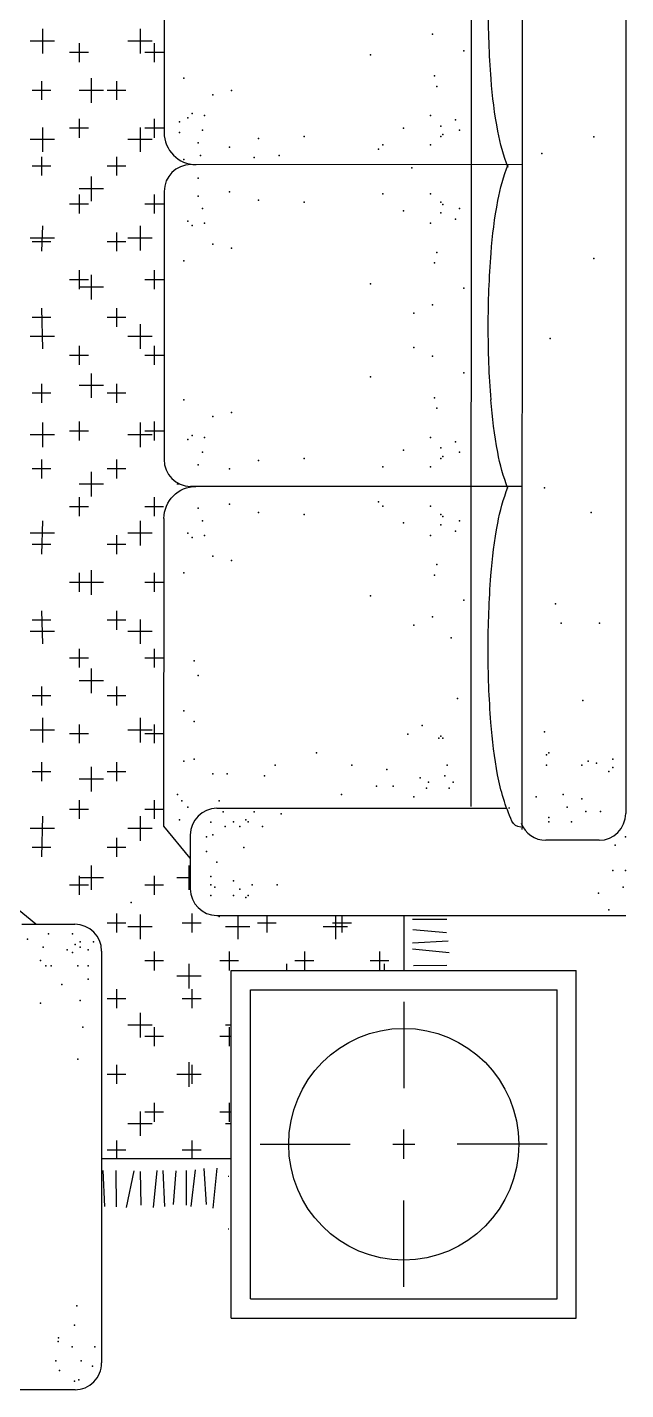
# Model space of a CAD drawing. Header units: inches. Extents: x -0.4 to 42.1, y 14 to 38.8.
# Drawn here: x 36.273 to 37.292, y 28.859 to 31.178 of the extents above; entities that cross this region are included whole.
import ezdxf

# ---------------------------------------------------------------- set-up
doc = ezdxf.new("R2010")
doc.units = ezdxf.units.IN
doc.header["$MEASUREMENT"] = 0
doc.layers.add('02', color=2, linetype='Continuous')

msp = doc.modelspace()

# ---------------------------------------------------------------- linework, layer by layer
at = {"layer": '02'}
for p, q in [((37.1157, 31.5218), (37.1151, 29.8126)), ((36.5064, 31.5074), (36.5062, 30.9989)), ((37.0289, 31.4872), (37.0282, 29.8517)), ((37.2918, 31.5006), (37.2918, 29.8399)), ((36.2989, 31.1748), (36.2989, 31.133)), ((36.4651, 31.1748), (36.4651, 31.133)), ((36.3197, 31.1539), (36.2781, 31.1539)), ((36.3613, 31.1507), (36.3613, 31.1185)), ((36.4859, 31.1539), (36.4444, 31.1539)), ((36.4891, 31.1507), (36.4891, 31.1185)), ((36.3772, 31.1346), (36.3453, 31.1346)), ((36.5051, 31.1346), (36.4731, 31.1346)), ((36.3133, 31.0702), (36.2813, 31.0702)), ((36.2973, 31.0863), (36.2973, 31.0541)), ((36.4028, 31.0702), (36.3613, 31.0702)), ((36.382, 31.0911), (36.382, 31.0493)), ((36.4412, 31.0702), (36.4092, 31.0702)), ((36.4252, 31.0863), (36.4252, 31.0541)), ((36.2989, 31.0074), (36.2989, 30.9655)), ((36.3772, 31.0058), (36.3453, 31.0058)), ((36.3613, 31.0219), (36.3613, 30.9897)), ((36.4651, 31.0074), (36.4651, 30.9655)), ((36.5051, 31.0058), (36.4731, 31.0058)), ((36.4891, 31.0219), (36.4891, 30.9897)), ((36.3197, 30.9865), (36.2781, 30.9865)), ((36.4859, 30.9865), (36.4444, 30.9865)), ((36.2973, 30.9575), (36.2973, 30.9253)), ((36.4252, 30.9575), (36.4252, 30.9253)), ((36.3133, 30.9414), (36.2813, 30.9414)), ((36.4412, 30.9414), (36.4092, 30.9414)), ((37.1155, 30.9438), (36.5515, 30.9441)), ((36.5531, 30.9446), (36.5531, 30.9441)), ((36.382, 30.9237), (36.382, 30.8818)), ((36.4028, 30.9027), (36.3613, 30.9027)), ((36.3613, 30.8931), (36.3613, 30.8609)), ((36.4891, 30.8931), (36.4891, 30.8609)), ((36.5062, 30.8985), (36.506, 30.4421)), ((36.3772, 30.877), (36.3453, 30.877)), ((36.5051, 30.877), (36.4731, 30.877)), ((36.2989, 30.84), (36.2973, 30.7965)), ((36.4651, 30.84), (36.4651, 30.7981)), ((36.3197, 30.819), (36.2781, 30.819)), ((36.4252, 30.8287), (36.4252, 30.7965)), ((36.4859, 30.819), (36.4444, 30.819)), ((36.3133, 30.8126), (36.2813, 30.8126)), ((36.4412, 30.8126), (36.4092, 30.8126)), ((36.3772, 30.7482), (36.3453, 30.7482)), ((36.3613, 30.7643), (36.3613, 30.7321)), ((36.382, 30.7562), (36.382, 30.7144)), ((36.5051, 30.7482), (36.4731, 30.7482)), ((36.4891, 30.7643), (36.4891, 30.7321)), ((36.4028, 30.7353), (36.3613, 30.7353)), ((36.2973, 30.6999), (36.2989, 30.6307)), ((36.4252, 30.6999), (36.4252, 30.6677)), ((36.3133, 30.6838), (36.2813, 30.6838)), ((36.4412, 30.6838), (36.4092, 30.6838)), ((36.3197, 30.6516), (36.2781, 30.6516)), ((36.4859, 30.6516), (36.4444, 30.6516)), ((36.4651, 30.6725), (36.4651, 30.6307)), ((36.3613, 30.6355), (36.3613, 30.6033)), ((36.4891, 30.6355), (36.4891, 30.6033)), ((36.3772, 30.6194), (36.3453, 30.6194)), ((36.5051, 30.6194), (36.4731, 30.6194)), ((36.382, 30.5888), (36.382, 30.5469)), ((36.2973, 30.5711), (36.2973, 30.5389)), ((36.4028, 30.5679), (36.3613, 30.5679)), ((36.4252, 30.5711), (36.4252, 30.5389)), ((36.3133, 30.555), (36.2813, 30.555)), ((36.4412, 30.555), (36.4092, 30.555)), ((36.2989, 30.5051), (36.2989, 30.4632)), ((36.3772, 30.4906), (36.3453, 30.4906)), ((36.3613, 30.5067), (36.3613, 30.4745)), ((36.4651, 30.5051), (36.4651, 30.4632)), ((36.5051, 30.4906), (36.4731, 30.4906)), ((36.4891, 30.5067), (36.4891, 30.4745)), ((36.3197, 30.4841), (36.2781, 30.4841)), ((36.4859, 30.4841), (36.4444, 30.4841)), ((36.3133, 30.4262), (36.2813, 30.4262)), ((36.2973, 30.4423), (36.2973, 30.4101)), ((36.382, 30.4213), (36.382, 30.3795)), ((36.4412, 30.4262), (36.4092, 30.4262)), ((36.4252, 30.4423), (36.4252, 30.4101)), ((36.4028, 30.4004), (36.3613, 30.4004)), ((36.5328, 30.4004), (36.5275, 30.4004)), ((36.5483, 30.3965), (36.5483, 30.395)), ((37.1153, 30.3962), (36.5513, 30.3964)), ((36.3613, 30.3779), (36.3613, 30.3457)), ((36.4891, 30.3779), (36.4891, 30.3457)), ((36.3772, 30.3618), (36.3453, 30.3618)), ((36.5051, 30.3618), (36.4731, 30.3618)), ((36.2989, 30.3376), (36.2973, 30.2813)), ((36.4651, 30.3376), (36.4651, 30.2958)), ((36.5058, 29.8185), (36.506, 30.3417)), ((36.3197, 30.3167), (36.2781, 30.3167)), ((36.4252, 30.3135), (36.4252, 30.2813)), ((36.4859, 30.3167), (36.4444, 30.3167)), ((36.3133, 30.2974), (36.2813, 30.2974)), ((36.4412, 30.2974), (36.4092, 30.2974)), ((36.3613, 30.2491), (36.3613, 30.2169)), ((36.382, 30.2539), (36.382, 30.212)), ((36.4891, 30.2491), (36.4891, 30.2169)), ((36.4028, 30.233), (36.3453, 30.233)), ((36.5051, 30.233), (36.4731, 30.233)), ((36.3133, 30.1686), (36.2813, 30.1686)), ((36.2973, 30.1847), (36.2989, 30.1283)), ((36.4412, 30.1686), (36.4092, 30.1686)), ((36.4252, 30.1847), (36.4252, 30.1525)), ((36.4651, 30.1702), (36.4651, 30.1283)), ((36.3197, 30.1493), (36.2781, 30.1493)), ((36.4859, 30.1493), (36.4444, 30.1493)), ((36.3613, 30.1203), (36.3613, 30.0881)), ((36.4891, 30.1203), (36.4891, 30.0881)), ((36.3772, 30.1042), (36.3453, 30.1042)), ((36.5051, 30.1042), (36.4731, 30.1042)), ((36.382, 30.0865), (36.382, 30.0446)), ((36.2973, 30.0559), (36.2973, 30.0237)), ((36.4028, 30.0655), (36.3613, 30.0655)), ((36.4252, 30.0559), (36.4252, 30.0237)), ((36.3133, 30.0398), (36.2813, 30.0398)), ((36.4412, 30.0398), (36.4092, 30.0398)), ((36.2989, 30.0027), (36.2989, 29.9609)), ((36.4651, 30.0027), (36.4651, 29.9609)), ((36.3197, 29.9818), (36.2781, 29.9818)), ((36.3613, 29.9915), (36.3613, 29.9593)), ((36.4859, 29.9818), (36.4444, 29.9818)), ((36.4891, 29.9915), (36.4891, 29.9593)), ((36.3772, 29.9754), (36.3453, 29.9754)), ((36.5051, 29.9754), (36.4731, 29.9754)), ((36.3133, 29.911), (36.2813, 29.911)), ((36.2973, 29.9271), (36.2973, 29.8949)), ((36.382, 29.919), (36.382, 29.8772)), ((36.4412, 29.911), (36.4092, 29.911)), ((36.4252, 29.9271), (36.4252, 29.8949)), ((36.4028, 29.8981), (36.3613, 29.8981)), ((36.3772, 29.8466), (36.3453, 29.8466)), ((36.3613, 29.8627), (36.3613, 29.8305)), ((36.5051, 29.8466), (36.4731, 29.8466)), ((36.4891, 29.8627), (36.4891, 29.8305)), ((36.596, 29.8488), (37.0892, 29.849)), ((37.0944, 29.849), (37.0921, 29.849)), ((36.2989, 29.8353), (36.2973, 29.7661)), ((36.4651, 29.8353), (36.4651, 29.7934)), ((36.5507, 29.7636), (36.5058, 29.8185)), ((36.3197, 29.8144), (36.2781, 29.8144)), ((36.4252, 29.7983), (36.4252, 29.7661)), ((36.4859, 29.8144), (36.4444, 29.8144)), ((36.5507, 29.8031), (36.5507, 29.7119)), ((37.2465, 29.7943), (37.1559, 29.7942)), ((36.3133, 29.7822), (36.2813, 29.7822)), ((36.4412, 29.7822), (36.4092, 29.7822)), ((36.382, 29.7516), (36.382, 29.7097)), ((36.5483, 29.7516), (36.5483, 29.7097)), ((36.3613, 29.7339), (36.3613, 29.7017)), ((36.4028, 29.7306), (36.3613, 29.7306)), ((36.4891, 29.7339), (36.4891, 29.7017)), ((36.5507, 29.7306), (36.5275, 29.7306)), ((36.3772, 29.7178), (36.3453, 29.7178)), ((36.5051, 29.7178), (36.4731, 29.7178)), ((36.2876, 29.6515), (36.234, 29.696)), ((36.4252, 29.6695), (36.4252, 29.6373)), ((36.4651, 29.6679), (36.4651, 29.626)), ((36.5531, 29.6695), (36.5531, 29.6373)), ((36.596, 29.6663), (37.2919, 29.6665)), ((36.6314, 29.6663), (36.6314, 29.626)), ((36.6809, 29.6663), (36.6809, 29.6373)), ((36.7976, 29.6663), (36.7976, 29.626)), ((36.8088, 29.6663), (36.8088, 29.6373)), ((36.9139, 29.6664), (36.9139, 29.5727)), ((36.9287, 29.6599), (36.9876, 29.6599)), ((36.2638, 29.6515), (36.3544, 29.6515)), ((36.4412, 29.6534), (36.4092, 29.6534)), ((36.4859, 29.6469), (36.4444, 29.6469)), ((36.569, 29.6534), (36.5371, 29.6534)), ((36.6522, 29.6469), (36.6106, 29.6469)), ((36.6969, 29.6534), (36.6649, 29.6534)), ((36.8184, 29.6469), (36.7768, 29.6469)), ((36.8248, 29.6534), (36.7928, 29.6534)), ((36.9297, 29.6424), (36.9867, 29.6375)), ((36.9287, 29.62), (36.9896, 29.6229)), ((36.9287, 29.6093), (36.9915, 29.6034)), ((36.3997, 29.6058), (36.3997, 29.2521)), ((36.5051, 29.589), (36.4731, 29.589)), ((36.4891, 29.6051), (36.4891, 29.5729)), ((36.633, 29.589), (36.601, 29.589)), ((36.617, 29.6051), (36.617, 29.5729)), ((36.7608, 29.589), (36.7289, 29.589)), ((36.7449, 29.6051), (36.7449, 29.5729)), ((36.8887, 29.589), (36.8567, 29.589)), ((36.8727, 29.6051), (36.8727, 29.5729)), ((36.569, 29.5632), (36.5275, 29.5632)), ((36.5483, 29.5841), (36.5483, 29.5423)), ((36.6203, 28.9813), (36.6203, 29.5727)), ((36.6203, 29.5727), (37.2075, 29.5727)), ((36.7145, 29.5841), (36.7145, 29.5727)), ((36.8807, 29.5841), (36.8807, 29.5727)), ((36.9306, 29.581), (36.9876, 29.582)), ((37.2075, 28.9813), (37.2075, 29.5727)), ((36.4252, 29.5407), (36.4252, 29.5085)), ((36.5531, 29.5407), (36.5531, 29.5085)), ((36.653, 29.0141), (36.653, 29.5399)), ((36.653, 29.5399), (37.1749, 29.5399)), ((37.1749, 29.0141), (37.1749, 29.5399)), ((36.4412, 29.5246), (36.4092, 29.5246)), ((36.569, 29.5246), (36.5371, 29.5246)), ((36.9139, 29.5196), (36.9139, 29.3725)), ((36.4651, 29.5004), (36.4651, 29.4586)), ((36.4859, 29.4795), (36.4444, 29.4795)), ((36.4891, 29.4763), (36.4891, 29.4441)), ((36.6203, 29.4795), (36.6106, 29.4795)), ((36.617, 29.4763), (36.617, 29.4441)), ((36.5051, 29.4602), (36.4731, 29.4602)), ((36.6203, 29.4602), (36.601, 29.4602)), ((36.4252, 29.4119), (36.4252, 29.3797)), ((36.5483, 29.4167), (36.5483, 29.3748)), ((36.5531, 29.4119), (36.5531, 29.3797)), ((36.4412, 29.3958), (36.4092, 29.3958)), ((36.569, 29.3958), (36.5275, 29.3958)), ((36.4651, 29.333), (36.4651, 29.2911)), ((36.5051, 29.3314), (36.4731, 29.3314)), ((36.4891, 29.3475), (36.4891, 29.3153)), ((36.6203, 29.3314), (36.601, 29.3314)), ((36.617, 29.3475), (36.617, 29.3153)), ((36.4859, 29.312), (36.4444, 29.312)), ((36.6203, 29.312), (36.6106, 29.312)), ((36.9139, 29.2521), (36.9139, 29.3019)), ((36.4412, 29.267), (36.4092, 29.267)), ((36.4252, 29.2831), (36.4252, 29.2521)), ((36.569, 29.267), (36.5371, 29.267)), ((36.5531, 29.2831), (36.5531, 29.2521)), ((36.6695, 29.277), (36.823, 29.277)), ((36.8952, 29.277), (36.9327, 29.277)), ((37.1583, 29.277), (37.0049, 29.277)), ((36.6203, 29.2521), (36.3998, 29.2521)), ((36.3998, 29.2521), (36.3998, 28.9049)), ((36.4016, 29.2326), (36.4045, 29.1713)), ((36.4239, 29.2326), (36.4248, 29.1704)), ((36.4548, 29.2317), (36.4413, 29.1694)), ((36.4654, 29.2307), (36.4664, 29.1733)), ((36.4935, 29.2326), (36.4877, 29.1694)), ((36.5041, 29.2326), (36.507, 29.1713)), ((36.5263, 29.2317), (36.5215, 29.1743)), ((36.5437, 29.2326), (36.5437, 29.1733)), ((36.5592, 29.2336), (36.5515, 29.1713)), ((36.5737, 29.2355), (36.5775, 29.1743)), ((36.5959, 29.2365), (36.5891, 29.1684)), ((36.6161, 29.2224), (36.6153, 29.2224)), ((36.9139, 29.0344), (36.9139, 29.1815)), ((36.6161, 29.1323), (36.6153, 29.1323)), ((36.653, 29.0141), (37.1749, 29.0141)), ((36.6203, 28.9813), (37.2075, 28.9813)), ((36.3545, 28.8593), (34.9513, 28.8592))]:
    msp.add_line(p, q, dxfattribs=at)
at = {"layer": '02', "extrusion": (0, 0, -1)}
for centre, major_axis, start_param, end_param in [((38.6763, 31.2141), (0, -1.6301), 1.494467, 1.571195), ((37.8961, 31.154), (0, -0.842), 1.387681, 1.494467), ((37.4143, 31.0641), (0, -0.3483), 1.204094, 1.387681), ((37.4142, 30.819), (0, 0.3483), -1.386884, -1.203298), ((37.896, 30.7287), (0, -0.842), 1.647923, 1.754709), ((38.6761, 30.668), (0, -1.6301), 1.571195, 1.647923), ((38.6761, 30.668), (0, -1.6301), 1.494467, 1.571195), ((37.8959, 30.6079), (0, -0.842), 1.387681, 1.494467), ((37.414, 30.518), (0, 0.3483), 4.345687, 4.529273), ((36.5603, 30.3416), (0, 0.0548), -1.570398, 0.000398), ((37.4139, 30.2699), (0, -0.3483), 1.754709, 1.938295), ((37.8957, 30.1797), (0, 0.842), -1.49367, -1.386884), ((38.6759, 30.1189), (0, -1.6301), 1.571195, 1.647923), ((38.6759, 30.1189), (0, 1.6301), 4.636059, 4.712787), ((37.8957, 30.0588), (0, 0.842), 4.529273, 4.636059), ((37.4138, 29.969), (0, -0.3483), 1.149936, 1.387681), ((37.1132, 29.8334), (0, -0.0166), 0.004798, 1.149936)]:
    msp.add_ellipse(centre, major_axis=major_axis, ratio=0.99275, start_param=start_param, end_param=end_param, dxfattribs=at)
at = {"layer": '02'}
for centre, major_axis, start_param, end_param in [((36.5606, 30.9988), (0, -0.0548), 4.711991, 6.282787), ((36.5515, 30.8984), (0, 0.0456), -0.000398, 1.570398), ((36.5513, 30.4421), (0, -0.0456), 4.711991, 6.282787), ((36.596, 29.8032), (0, -0.0456), 3.141991, 4.712787), ((37.2465, 29.8399), (0, 0.0456), 3.141991, 4.712787), ((37.1559, 29.8399), (0, -0.0456), -1.19356, 0.000398), ((36.596, 29.7119), (0, -0.0456), -1.570398, 0.000398), ((36.3544, 29.6058), (0, -0.0456), 1.570855, 3.141651), ((36.3545, 28.9049), (0, -0.0456), 0.000058, 1.570855)]:
    msp.add_ellipse(centre, major_axis=major_axis, ratio=0.99275, start_param=start_param, end_param=end_param, dxfattribs=at)
msp.add_ellipse((36.9139, 29.277), major_axis=(0, 0.1972), ratio=0.99275, dxfattribs=at)
for p in [(36.9631, 31.1662), (36.8572, 31.1306), (37.016, 31.1377), (36.9666, 31.095), (36.5396, 31.0914), (36.6208, 31.0701), (36.9701, 31.0772), (36.589, 31.063), (36.5467, 31.0238), (36.5537, 31.031), (36.5749, 31.0274), (36.9595, 31.0274), (36.5325, 31.0167), (36.5325, 30.9989), (36.5714, 31.0025), (36.9137, 31.0061), (36.9772, 31.0096), (37.0019, 31.0203), (37.0089, 31.0025), (36.5643, 30.9812), (36.6666, 30.9883), (36.7443, 30.9918), (36.8784, 30.9776), (36.9595, 30.9776), (36.9772, 30.9918), (36.9807, 30.9954), (37.2376, 30.9914), (36.5396, 30.9527), (36.5678, 30.9598), (36.6172, 30.974), (36.6596, 30.9563), (36.7019, 30.9598), (36.8713, 30.9705), (37.149, 30.9632), (36.9278, 30.9385), (36.5643, 30.9207), (36.5643, 30.8906), (36.6172, 30.8977), (36.6666, 30.8834), (36.8784, 30.8941), (36.9595, 30.8941), (36.5714, 30.8692), (36.7443, 30.8799), (36.9137, 30.8656), (36.9772, 30.8799), (36.9772, 30.8621), (36.9807, 30.8763), (37.0089, 30.8692), (36.5467, 30.8479), (36.5537, 30.8407), (36.5749, 30.8443), (36.9595, 30.8443), (37.0019, 30.8514), (36.589, 30.8087), (36.6208, 30.8016), (36.9701, 30.7945), (36.5396, 30.7803), (36.9666, 30.7767), (37.2376, 30.7845), (36.8572, 30.7411), (37.016, 30.734), (36.9631, 30.7056), (36.9313, 30.6913), (36.9313, 30.6326), (37.163, 30.6482), (36.9631, 30.6183), (36.8572, 30.5828), (37.016, 30.5899), (36.5396, 30.5436), (36.9666, 30.5472), (36.589, 30.5152), (36.6208, 30.5223), (36.9701, 30.5294), (36.5467, 30.476), (36.5537, 30.4831), (36.5749, 30.4796), (36.9595, 30.4796), (37.0019, 30.4725), (36.5714, 30.4547), (36.7443, 30.444), (36.9137, 30.4582), (36.9772, 30.4618), (36.9772, 30.444), (36.9807, 30.4476), (37.0089, 30.4547), (36.5643, 30.4333), (36.6172, 30.4262), (36.6666, 30.4405), (36.8784, 30.4298), (36.9595, 30.4298), (37.1537, 30.3942), (36.5643, 30.3594), (36.6172, 30.3665), (36.6666, 30.3523), (36.8713, 30.37), (36.8784, 30.3629), (36.9595, 30.3629), (37.233, 30.3519), (36.5714, 30.338), (36.7443, 30.3487), (36.9137, 30.3345), (36.9772, 30.3487), (36.9772, 30.3309), (36.9807, 30.3451), (37.0089, 30.338), (36.5467, 30.3167), (36.5537, 30.3096), (36.5749, 30.3131), (36.9595, 30.3131), (37.0019, 30.3202), (36.589, 30.2775), (36.6208, 30.2704), (36.9701, 30.2633), (36.5396, 30.2491), (36.9666, 30.2455), (36.8572, 30.21), (37.016, 30.2028), (37.1723, 30.1967), (36.9631, 30.1744), (36.9313, 30.1601), (37.1817, 30.1638), (37.247, 30.1638), (36.9948, 30.1388), (36.5572, 30.0997), (36.5643, 30.0748), (37.0054, 30.0356), (37.219, 30.0321), (36.5396, 30.0143), (36.5572, 29.9965), (36.9454, 29.9894), (37.1536, 29.9787), (36.9207, 29.9751), (36.9736, 29.968), (36.9772, 29.9716), (36.9807, 29.968), (36.5572, 29.9325), (36.7654, 29.9431), (37.1571, 29.9396), (37.1607, 29.9431), (37.2701, 29.9325), (36.5396, 29.9289), (36.6949, 29.9218), (36.8254, 29.9218), (36.8854, 29.9147), (36.9878, 29.9218), (37.1571, 29.9218), (37.2171, 29.9218), (37.2277, 29.9289), (37.2418, 29.9253), (37.263, 29.9111), (37.2701, 29.9182), (36.589, 29.9076), (36.6137, 29.9076), (36.6772, 29.904), (36.8678, 29.8862), (36.896, 29.8862), (36.9419, 29.9004), (36.956, 29.8933), (36.9842, 29.904), (36.9983, 29.8933), (36.529, 29.872), (36.8078, 29.872), (36.9313, 29.8684), (36.9525, 29.8827), (36.9913, 29.8827), (37.1395, 29.8684), (37.1854, 29.872), (37.2171, 29.8649), (36.5361, 29.8613), (36.5467, 29.8506), (36.5996, 29.8613), (36.6067, 29.8427), (36.6596, 29.8427), (37.1924, 29.8506), (37.2242, 29.8435), (37.2489, 29.8435), (36.5325, 29.8293), (36.5855, 29.8249), (36.6102, 29.8178), (36.6243, 29.8257), (36.6349, 29.8178), (36.6455, 29.8293), (36.649, 29.8257), (36.6737, 29.8178), (36.7055, 29.8392), (37.1607, 29.8328), (37.1607, 29.8257), (37.1995, 29.8257), (36.5784, 29.8), (36.589, 29.8036), (37.2912, 29.8), (36.5784, 29.7751), (36.6419, 29.7822), (37.2736, 29.7858), (36.5961, 29.7573), (36.5855, 29.7324), (36.6243, 29.7253), (37.2701, 29.7431), (37.2912, 29.7431), (36.5855, 29.7182), (36.5925, 29.7147), (36.6349, 29.7111), (36.6561, 29.7182), (36.6984, 29.7182), (37.2454, 29.7043), (37.2877, 29.7147), (36.4501, 29.6881), (36.5855, 29.7004), (36.6243, 29.7004), (36.6455, 29.6969), (36.649, 29.7004), (36.5996, 29.6648), (37.263, 29.6758), (36.3094, 29.6351), (36.35, 29.6351), (36.2734, 29.626), (36.3004, 29.6124), (36.341, 29.6079), (36.3545, 29.6169), (36.3635, 29.6215), (36.3635, 29.6124), (36.377, 29.6079), (36.386, 29.6215), (36.2959, 29.5897), (36.35, 29.6033), (36.3049, 29.5806), (36.3139, 29.5806), (36.359, 29.5806), (36.377, 29.5806), (36.3319, 29.5488), (36.377, 29.5579), (36.2959, 29.517), (36.3635, 29.5216), (36.368, 29.4762), (36.359, 29.4217), (36.3574, 29.0018), (36.3534, 28.9691), (36.3259, 28.9413), (36.3266, 28.9475), (36.3497, 28.932), (36.3881, 28.932), (36.3219, 28.9086), (36.328, 28.8919), (36.3651, 28.9087), (36.3842, 28.8993), (36.3535, 28.8738), (36.3611, 28.876)]:
    msp.add_point(p, dxfattribs=at)

doc.saveas('drawing.dxf')
